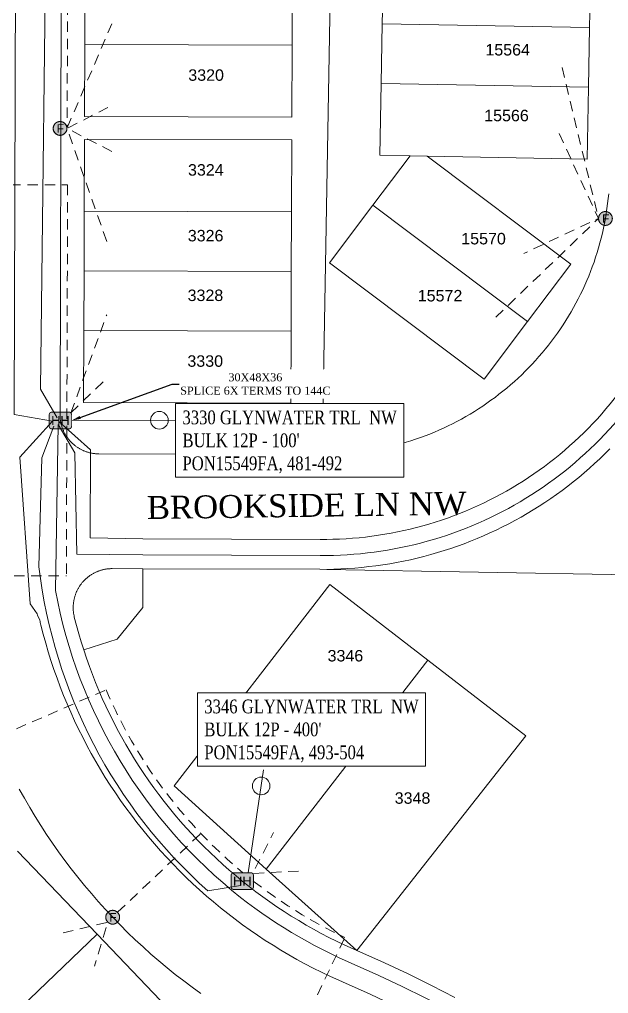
# Model space of a CAD drawing. Header units: feet. Extents: x 865220 to 2774701, y -2240498 to 961524.
# Drawn here: x 2766058.1 to 2766314.8, y 956555.3 to 956979.8 of the extents above; entities that cross this region are included whole.
import ezdxf
from ezdxf import colors
from ezdxf.entities.mleader import LeaderData, LeaderLine
from ezdxf.enums import TextEntityAlignment as Align
from ezdxf.lldxf.tags import DXFTag
from ezdxf.math import Vec2, Vec3

# ---------------------------------------------------------------- set-up
doc = ezdxf.new("R2010")
doc.units = ezdxf.units.FT
doc.header["$LTSCALE"] = 0.015
doc.header["$MEASUREMENT"] = 0
doc.linetypes.add('DASHED', pattern=[5, 3, -2])
for name, color, linetype, lineweight in [('144C', 112, '144C', 5), ('DETAIL', 7, 'Continuous', 5), ('DROP BURIED', 7, 'DASHED', 5), ('Parcels', 7, 'Continuous', 0), ('PROP_TEL', 6, 'Continuous', 5), ('RUNNING LINE (UNDERGROUND)', 10, 'Continuous', 40), ('TAIL', 1, 'MST', 5), ('TERMINALS', 7, 'Continuous', 5)]:
    doc.layers.add(name, color=color, linetype=linetype, lineweight=lineweight)
for name, color, linetype in [('Scott County Addresses', 7, 'Continuous'), ('STREET NAME', 7, 'Continuous'), ('TELEPHONE STRUCT-PROP', 6, 'Continuous')]:
    doc.layers.add(name, color=color, linetype=linetype)
doc.styles.add('Dimensions 100', font='arial.ttf')
doc.styles.add('Line', font='txt.shx', dxfattribs={"height": 3})
doc.styles.add('SIMPLEX', font='times.ttf', dxfattribs={"width": 0.8})
doc.styles.get("Standard").update_dxf_attribs({"font": 'times.ttf'})
doc.styles.add('Utilities', font='arial.ttf', dxfattribs={"height": 2.5})
tags = doc.linetypes.add('144C', pattern='A,80,-5,["144C",Line,S=1.5,R=0,X=0,Y=-1.5],-24', length=109).pattern_tags.tags
tags[6] = DXFTag(74, 10)
tags = doc.linetypes.add('MST', pattern='A,5,-5,5,-5,["TAIL",Line,S=1.5,R=0,X=0,Y=-1.5],-20', length=40).pattern_tags.tags
tags[10] = DXFTag(74, 10)

# ---------------------------------------------------------------- blocks, each defined once
blk = doc.blocks.new('ACMAP_ANN_TEMPLATE_Scott County Address')
at = {"layer": 'Scott County Addresses', "style": 'Dimensions 100'}
blk.add_attdef('ScottCountyAddress', (0, 0), '', height=50, dxfattribs=at)
blk = doc.blocks.new('NEW HH')
at = {"ltscale": 40, "true_color": 0xffffff}
h = blk.add_hatch(color=7, dxfattribs=at)
h.dxf.hatch_style = 1
h.paths.add_polyline_path([(-0.0611, -0.0305, 0.414214), (-0.0458, -0.0458), (0.0458, -0.0458, 0.414214), (0.0611, -0.0305), (0.0611, 0.0305, 0.414214), (0.0458, 0.0458), (-0.0458, 0.0458, 0.414214), (-0.0611, 0.0305)])
at = {"layer": 'RUNNING LINE (UNDERGROUND)', "color": 6, "lineweight": 0, "const_width": 0.005, "flags": 128}
blk.add_lwpolyline([(-0.0611, 0.0305), (-0.0611, -0.0305, 0.414214), (-0.0458, -0.0458), (0.0458, -0.0458, 0.414214), (0.0611, -0.0305), (0.0611, 0.0305, 0.414214), (0.0458, 0.0458), (-0.0458, 0.0458, 0.414214)], format="xyb", close=True, dxfattribs=at)
at = {"layer": 'TELEPHONE STRUCT-PROP', "color": 18, "true_color": 0x000000, "style": 'Utilities'}
blk.add_text('HH', height=0.05, dxfattribs=at).set_placement((0, 0), align=Align.MIDDLE_CENTER)
blk = doc.blocks.new('Proposed FlowerPot')
at = {"lineweight": 5, "ltscale": 100, "true_color": 0xffffff}
h = blk.add_hatch(color=7, dxfattribs=at)
h.dxf.hatch_style = 1
h.paths.add_polyline_path([(-0.0604, 0, 0.414214), (0, -0.0604, 0.414214), (0.0604, 0, 0.414214), (0, 0.0604, 0.414214)])
at = {"lineweight": 5, "ltscale": 100}
blk.add_circle((0, 0), 0.0604, dxfattribs=at)
at = {"layer": 'RUNNING LINE (UNDERGROUND)', "color": 6, "lineweight": 5, "const_width": 0.00907, "flags": 128}
blk.add_lwpolyline([(-0.0604, 0, -0.414214), (0, 0.0604, -0.414214), (0.0604, 0, -0.414214), (0, -0.0604, -0.414214), (-0.0604, 0)], format="xyb", dxfattribs=at)
at = {"color": 18, "linetype": 'ByBlock', "lineweight": 5, "ltscale": 100, "true_color": 0x000000, "style": 'Dimensions 100'}
blk.add_text('F', height=0.0744, dxfattribs=at).set_placement((-0.029, -0.0374))
blk = doc.blocks.new('TERMINAL')
at = {"lineweight": 5, "ltscale": 0.5, "flags": 128}
blk.add_lwpolyline([(-0.07, -0.65), (-0.07, 44.75)], dxfattribs=at)
at = {"lineweight": 5, "ltscale": 0.5}
blk.add_circle((-0.07, 37.61), 3.83, dxfattribs=at)

msp = doc.modelspace()

# ---------------------------------------------------------------- linework, layer by layer
at = {"layer": 'DROP BURIED', "lineweight": 5, "ltscale": 100}
for p, q in [((2766079.57, 957061.42), (2766078.81, 956932.34)), ((2766079.09, 956907.74), (2766078.55, 956737.3))]:
    msp.add_line(p, q, dxfattribs=at)
at = {"layer": 'DROP BURIED', "lineweight": 5, "ltscale": 100, "flags": 128}
for points in [[(2766096.13, 956883.14), (2766078.81, 956932.37), (2766098.36, 956977.97)], [(2766294.59, 956958.87), (2766310.46, 956893.11)], [(2766098.36, 956922.36), (2766078.81, 956932.37), (2766098.36, 956942.36)], [(2766293.34, 956930.12), (2766310.46, 956893.11), (2766277.96, 956877.82)], [(2766024.11, 956907.91), (2766079.09, 956907.74)], [(2766265.66, 956850.02), (2766310.46, 956893.11)], [(2766080.48, 956808.35), (2766096.11, 956851.06)], [(2766080.48, 956808.35), (2766096.11, 956823.44)], [(2766025.75, 956737.42), (2766078.55, 956737.31)], [(2766049.9, 956667.73), (2766095.85, 956687.67)], [(2766095.85, 956687.67), (2766096.93, 956685.17), (2766098.46, 956681.81), (2766100.05, 956678.46), (2766101.7, 956675.15), (2766103.4, 956671.87), (2766105.17, 956668.62), (2766106.99, 956665.4), (2766108.86, 956662.21), (2766110.79, 956659.05), (2766112.78, 956655.93), (2766114.82, 956652.84), (2766116.91, 956649.79), (2766119.06, 956646.78), (2766121.26, 956643.8), (2766123.51, 956640.87), (2766125.81, 956637.97), (2766128.16, 956635.11), (2766130.56, 956632.3), (2766133.01, 956629.53), (2766135.51, 956626.8), (2766138.05, 956624.11), (2766140.64, 956621.47), (2766143.28, 956618.88), (2766145.96, 956616.33), (2766148.69, 956613.83), (2766151.46, 956611.37), (2766155.46, 956607.95)], [(2766100.87, 956590.69), (2766137.15, 956625.06)], [(2766179.73, 956608.67), (2766159.76, 956607.6), (2766168.82, 956625.43)], [(2766160, 956604.32), (2766162.95, 956602.05), (2766165.92, 956599.85), (2766168.93, 956597.7), (2766171.98, 956595.6), (2766175.06, 956593.56), (2766178.18, 956591.57), (2766181.34, 956589.63), (2766184.52, 956587.75), (2766187.74, 956585.93), (2766190.99, 956584.16), (2766194.27, 956582.45), (2766197.58, 956580.8), (2766199.91, 956579.68)], [(2766077.14, 956581.8), (2766096.6, 956586.41), (2766090.86, 956567.25)], [(2766178.29, 956534.44), (2766199.91, 956579.68)]]:
    msp.add_lwpolyline(points, dxfattribs=at)
at = {"layer": 'Parcels', "lineweight": 5}
for p, q in [((2766198.14, 957245.88), (2766189.98, 956790.2)), ((2766076.97, 957195.14), (2766075.77, 956807.56)), ((2766216.72, 957003.94), (2766216.25, 956977.95)), ((2766306.56, 956976.33), (2766307.03, 957002.32)), ((2766086.57, 956968.92), (2766086.65, 956994.91)), ((2766176.97, 956994.63), (2766176.89, 956968.64)), ((2766216.25, 956977.95), (2766215.79, 956951.96)), ((2766215.79, 956951.96), (2766216.25, 956977.95)), ((2766306.56, 956976.33), (2766216.25, 956977.95)), ((2766306.09, 956950.34), (2766306.56, 956976.33)), ((2766306.56, 956976.33), (2766306.56, 956976.33)), ((2766086.57, 956968.92), (2766086.47, 956937.59)), ((2766176.89, 956968.64), (2766086.57, 956968.92)), ((2766176.79, 956937.31), (2766176.89, 956968.64)), ((2766176.89, 956968.64), (2766176.89, 956968.64)), ((2766215.79, 956951.96), (2766215.22, 956920.63)), ((2766215.79, 956951.96), (2766306.09, 956950.34)), ((2766305.53, 956919.01), (2766306.09, 956950.34)), ((2766306.09, 956950.34), (2766305.53, 956919.01)), ((2766306.09, 956950.34), (2766306.09, 956950.34)), ((2766176.79, 956937.31), (2766086.47, 956937.59)), ((2766086.44, 956927.59), (2766086.34, 956896.26)), ((2766176.76, 956927.31), (2766086.44, 956927.59)), ((2766176.67, 956895.98), (2766176.76, 956927.31)), ((2766228.34, 956920.4), (2766212.14, 956898.87)), ((2766228.34, 956920.4), (2766215.22, 956920.63)), ((2766228.34, 956920.4), (2766235.81, 956920.26)), ((2766235.81, 956920.26), (2766235.81, 956920.26)), ((2766235.81, 956920.26), (2766305.53, 956919.01)), ((2766235.81, 956920.26), (2766298.35, 956873.19)), ((2766314.46, 956899.57), (2766314.72, 956901.74)), ((2766314.72, 956901.74), (2766314.93, 956903.91)), ((2766086.26, 956870.26), (2766086.34, 956896.26)), ((2766086.34, 956896.26), (2766176.67, 956895.98)), ((2766086.34, 956896.26), (2766086.34, 956896.26)), ((2766176.67, 956895.98), (2766176.59, 956869.98)), ((2766176.67, 956895.98), (2766176.67, 956895.98)), ((2766212.14, 956898.87), (2766193.29, 956873.84)), ((2766212.14, 956898.87), (2766279.5, 956848.16)), ((2766313.84, 956895.26), (2766314.17, 956897.41)), ((2766314.17, 956897.41), (2766314.46, 956899.57)), ((2766313.07, 956890.96), (2766313.48, 956893.11)), ((2766313.48, 956893.11), (2766313.84, 956895.26)), ((2766312.15, 956886.7), (2766312.63, 956888.83)), ((2766312.63, 956888.83), (2766313.07, 956890.96)), ((2766311.08, 956882.47), (2766311.64, 956884.58)), ((2766311.64, 956884.58), (2766312.15, 956886.7)), ((2766309.87, 956878.28), (2766310.5, 956880.37)), ((2766310.5, 956880.37), (2766311.08, 956882.47)), ((2766308.51, 956874.13), (2766309.21, 956876.2)), ((2766309.21, 956876.2), (2766309.87, 956878.28)), ((2766193.29, 956873.84), (2766260.66, 956823.13)), ((2766279.5, 956848.16), (2766298.35, 956873.19)), ((2766307, 956870.04), (2766307.77, 956872.08)), ((2766307.77, 956872.08), (2766308.51, 956874.13)), ((2766086.26, 956870.26), (2766086.18, 956844.26)), ((2766086.26, 956870.26), (2766176.59, 956869.98)), ((2766176.51, 956843.98), (2766176.59, 956869.98)), ((2766176.59, 956869.98), (2766176.51, 956843.98)), ((2766176.59, 956869.98), (2766176.59, 956869.98)), ((2766305.36, 956866), (2766306.2, 956868.01)), ((2766306.2, 956868.01), (2766307, 956870.04)), ((2766302.62, 956860.05), (2766303.57, 956862.02)), ((2766303.57, 956862.02), (2766304.48, 956864)), ((2766304.48, 956864), (2766305.36, 956866)), ((2766300.63, 956856.17), (2766301.65, 956858.1)), ((2766301.65, 956858.1), (2766302.62, 956860.05)), ((2766298.5, 956852.36), (2766299.58, 956854.26)), ((2766299.58, 956854.26), (2766300.63, 956856.17)), ((2766296.25, 956848.63), (2766297.39, 956850.49)), ((2766297.39, 956850.49), (2766298.5, 956852.36)), ((2766260.66, 956823.13), (2766279.5, 956848.16)), ((2766279.5, 956848.16), (2766279.5, 956848.16)), ((2766292.62, 956843.18), (2766293.86, 956844.98)), ((2766293.86, 956844.98), (2766295.07, 956846.79)), ((2766295.07, 956846.79), (2766296.25, 956848.63)), ((2766086.18, 956844.26), (2766086.08, 956812.93)), ((2766086.08, 956812.93), (2766086.18, 956844.26)), ((2766086.18, 956844.26), (2766176.51, 956843.98)), ((2766176.51, 956843.98), (2766176.41, 956812.65)), ((2766176.51, 956843.98), (2766176.51, 956843.98)), ((2766290.04, 956839.66), (2766291.35, 956841.41)), ((2766291.35, 956841.41), (2766292.62, 956843.18)), ((2766287.35, 956836.23), (2766288.71, 956837.94)), ((2766288.71, 956837.94), (2766290.04, 956839.66)), ((2766283.08, 956831.27), (2766284.53, 956832.9)), ((2766284.53, 956832.9), (2766285.95, 956834.56)), ((2766285.95, 956834.56), (2766287.35, 956836.23)), ((2766278.56, 956826.54), (2766280.1, 956828.09)), ((2766280.1, 956828.09), (2766281.6, 956829.67)), ((2766281.6, 956829.67), (2766283.08, 956831.27)), ((2766275.41, 956823.52), (2766277, 956825.01)), ((2766277, 956825.01), (2766278.56, 956826.54)), ((2766270.5, 956819.2), (2766272.16, 956820.61)), ((2766272.16, 956820.61), (2766273.8, 956822.05)), ((2766273.8, 956822.05), (2766275.41, 956823.52)), ((2766265.37, 956815.14), (2766267.1, 956816.46)), ((2766267.1, 956816.46), (2766268.81, 956817.82)), ((2766268.81, 956817.82), (2766270.5, 956819.2)), ((2766176.41, 956812.65), (2766086.08, 956812.93)), ((2766258.2, 956810.16), (2766260.03, 956811.36)), ((2766260.03, 956811.36), (2766261.83, 956812.59)), ((2766261.83, 956812.59), (2766263.61, 956813.85)), ((2766263.61, 956813.85), (2766265.37, 956815.14)), ((2766075.77, 956807.56), (2766075.77, 956807.26)), ((2766075.77, 956807.26), (2766075.78, 956806.96)), ((2766075.78, 956806.96), (2766075.79, 956806.67)), ((2766250.71, 956805.69), (2766252.62, 956806.76)), ((2766252.62, 956806.76), (2766254.5, 956807.86)), ((2766254.5, 956807.86), (2766256.36, 956808.99)), ((2766256.36, 956808.99), (2766258.2, 956810.16)), ((2766075.79, 956806.67), (2766075.81, 956806.37)), ((2766075.81, 956806.37), (2766075.83, 956806.08)), ((2766075.83, 956806.08), (2766075.86, 956805.78)), ((2766075.86, 956805.78), (2766075.89, 956805.48)), ((2766075.89, 956805.48), (2766075.93, 956805.19)), ((2766075.93, 956805.19), (2766075.97, 956804.9)), ((2766075.97, 956804.9), (2766076.02, 956804.6)), ((2766076.02, 956804.6), (2766076.08, 956804.31)), ((2766076.08, 956804.31), (2766076.13, 956804.02)), ((2766076.13, 956804.02), (2766076.2, 956803.73)), ((2766076.2, 956803.73), (2766076.26, 956803.44)), ((2766076.26, 956803.44), (2766076.34, 956803.16)), ((2766076.34, 956803.16), (2766076.42, 956802.87)), ((2766076.42, 956802.87), (2766076.5, 956802.59)), ((2766076.5, 956802.59), (2766076.59, 956802.3)), ((2766242.93, 956801.75), (2766244.9, 956802.68)), ((2766244.9, 956802.68), (2766246.86, 956803.65)), ((2766246.86, 956803.65), (2766248.79, 956804.65)), ((2766248.79, 956804.65), (2766250.71, 956805.69)), ((2766076.59, 956802.3), (2766076.68, 956802.02)), ((2766076.68, 956802.02), (2766076.78, 956801.74)), ((2766076.78, 956801.74), (2766076.88, 956801.46)), ((2766076.88, 956801.46), (2766076.99, 956801.19)), ((2766076.99, 956801.19), (2766077.1, 956800.91)), ((2766077.1, 956800.91), (2766077.22, 956800.64)), ((2766077.22, 956800.64), (2766077.34, 956800.37)), ((2766077.34, 956800.37), (2766077.47, 956800.1)), ((2766077.47, 956800.1), (2766077.6, 956799.83)), ((2766077.6, 956799.83), (2766077.74, 956799.57)), ((2766077.74, 956799.57), (2766077.88, 956799.31)), ((2766077.88, 956799.31), (2766078.02, 956799.05)), ((2766078.02, 956799.05), (2766078.17, 956798.79)), ((2766078.17, 956798.79), (2766078.33, 956798.54)), ((2766078.33, 956798.54), (2766078.49, 956798.29)), ((2766078.49, 956798.29), (2766078.65, 956798.04)), ((2766232.84, 956797.61), (2766234.89, 956798.37)), ((2766234.89, 956798.37), (2766236.92, 956799.16)), ((2766236.92, 956799.16), (2766238.94, 956799.99)), ((2766238.94, 956799.99), (2766240.94, 956800.85)), ((2766240.94, 956800.85), (2766242.93, 956801.75)), ((2766078.65, 956798.04), (2766078.82, 956797.8)), ((2766078.82, 956797.8), (2766078.99, 956797.56)), ((2766078.99, 956797.56), (2766079.16, 956797.32)), ((2766079.16, 956797.32), (2766079.34, 956797.08)), ((2766079.34, 956797.08), (2766079.53, 956796.85)), ((2766079.53, 956796.85), (2766079.72, 956796.62)), ((2766079.72, 956796.62), (2766079.91, 956796.39)), ((2766079.91, 956796.39), (2766080.1, 956796.17)), ((2766080.1, 956796.17), (2766080.3, 956795.95)), ((2766080.3, 956795.95), (2766080.51, 956795.73)), ((2766080.51, 956795.73), (2766080.71, 956795.52)), ((2766080.71, 956795.52), (2766080.92, 956795.31)), ((2766080.92, 956795.31), (2766081.14, 956795.11)), ((2766081.14, 956795.11), (2766081.36, 956794.91)), ((2766081.36, 956794.91), (2766081.58, 956794.71)), ((2766081.58, 956794.71), (2766081.8, 956794.52)), ((2766081.8, 956794.52), (2766082.03, 956794.33)), ((2766082.03, 956794.33), (2766082.26, 956794.14)), ((2766082.26, 956794.14), (2766082.5, 956793.96)), ((2766220.32, 956793.82), (2766222.43, 956794.36)), ((2766222.43, 956794.36), (2766224.54, 956794.94)), ((2766224.54, 956794.94), (2766226.63, 956795.55)), ((2766226.63, 956795.55), (2766228.71, 956796.2)), ((2766228.71, 956796.2), (2766230.78, 956796.89)), ((2766230.78, 956796.89), (2766232.84, 956797.61)), ((2766082.5, 956793.96), (2766082.74, 956793.78)), ((2766082.74, 956793.78), (2766082.98, 956793.61)), ((2766082.98, 956793.61), (2766083.22, 956793.44)), ((2766083.22, 956793.44), (2766083.47, 956793.28)), ((2766083.47, 956793.28), (2766083.72, 956793.12)), ((2766083.72, 956793.12), (2766083.97, 956792.96)), ((2766083.97, 956792.96), (2766084.23, 956792.81)), ((2766084.23, 956792.81), (2766084.48, 956792.66)), ((2766084.48, 956792.66), (2766084.74, 956792.52)), ((2766084.74, 956792.52), (2766085.01, 956792.38)), ((2766085.01, 956792.38), (2766085.27, 956792.25)), ((2766085.27, 956792.25), (2766085.54, 956792.12)), ((2766085.54, 956792.12), (2766085.81, 956792)), ((2766085.81, 956792), (2766086.08, 956791.88)), ((2766086.08, 956791.88), (2766086.35, 956791.76)), ((2766086.35, 956791.76), (2766086.63, 956791.65)), ((2766086.63, 956791.65), (2766086.91, 956791.55)), ((2766086.91, 956791.55), (2766087.19, 956791.45)), ((2766087.19, 956791.45), (2766087.47, 956791.35)), ((2766087.47, 956791.35), (2766087.75, 956791.26)), ((2766087.75, 956791.26), (2766088.03, 956791.18)), ((2766088.03, 956791.18), (2766088.32, 956791.1)), ((2766088.32, 956791.1), (2766088.61, 956791.02)), ((2766088.61, 956791.02), (2766088.9, 956790.95)), ((2766088.9, 956790.95), (2766089.18, 956790.89)), ((2766089.18, 956790.89), (2766089.48, 956790.83)), ((2766089.48, 956790.83), (2766089.77, 956790.77)), ((2766089.77, 956790.77), (2766090.06, 956790.72)), ((2766090.06, 956790.72), (2766090.35, 956790.68)), ((2766090.35, 956790.68), (2766090.65, 956790.64)), ((2766090.65, 956790.64), (2766090.94, 956790.6)), ((2766090.94, 956790.6), (2766091.24, 956790.57)), ((2766091.24, 956790.57), (2766091.53, 956790.55)), ((2766091.53, 956790.55), (2766091.83, 956790.53)), ((2766091.83, 956790.53), (2766092.12, 956790.52)), ((2766092.12, 956790.52), (2766092.42, 956790.51)), ((2766092.42, 956790.51), (2766092.72, 956790.51)), ((2766092.72, 956790.51), (2766189.98, 956790.2)), ((2766189.98, 956790.2), (2766192.25, 956790.22)), ((2766192.25, 956790.22), (2766194.43, 956790.27)), ((2766194.43, 956790.27), (2766196.61, 956790.36)), ((2766196.61, 956790.36), (2766198.79, 956790.48)), ((2766198.79, 956790.48), (2766200.97, 956790.65)), ((2766200.97, 956790.65), (2766203.14, 956790.85)), ((2766203.14, 956790.85), (2766205.31, 956791.09)), ((2766205.31, 956791.09), (2766207.47, 956791.37)), ((2766207.47, 956791.37), (2766209.63, 956791.68)), ((2766209.63, 956791.68), (2766211.78, 956792.04)), ((2766211.78, 956792.04), (2766213.93, 956792.43)), ((2766213.93, 956792.43), (2766216.06, 956792.86)), ((2766216.06, 956792.86), (2766218.2, 956793.32)), ((2766218.2, 956793.32), (2766220.32, 956793.82)), ((2766091.37, 956738.92), (2766091.1, 956738.8)), ((2766091.64, 956739.04), (2766091.37, 956738.92)), ((2766091.91, 956739.16), (2766091.64, 956739.04)), ((2766092.19, 956739.28), (2766091.91, 956739.16)), ((2766092.46, 956739.38), (2766092.19, 956739.28)), ((2766092.74, 956739.49), (2766092.46, 956739.38)), ((2766093.02, 956739.58), (2766092.74, 956739.49)), ((2766093.3, 956739.68), (2766093.02, 956739.58)), ((2766093.59, 956739.77), (2766093.3, 956739.68)), ((2766093.87, 956739.85), (2766093.59, 956739.77)), ((2766094.16, 956739.93), (2766093.87, 956739.85)), ((2766094.45, 956740), (2766094.16, 956739.93)), ((2766094.73, 956740.07), (2766094.45, 956740)), ((2766095.02, 956740.13), (2766094.73, 956740.07)), ((2766095.32, 956740.19), (2766095.02, 956740.13)), ((2766095.61, 956740.24), (2766095.32, 956740.19)), ((2766095.9, 956740.29), (2766095.61, 956740.24)), ((2766096.19, 956740.34), (2766095.9, 956740.29)), ((2766096.49, 956740.37), (2766096.19, 956740.34)), ((2766096.78, 956740.41), (2766096.49, 956740.37)), ((2766097.08, 956740.43), (2766096.78, 956740.41)), ((2766097.37, 956740.46), (2766097.08, 956740.43)), ((2766097.67, 956740.47), (2766097.37, 956740.46)), ((2766097.97, 956740.48), (2766097.67, 956740.47)), ((2766098.26, 956740.49), (2766097.97, 956740.48)), ((2766098.56, 956740.49), (2766098.26, 956740.49)), ((2766098.56, 956740.49), (2766098.56, 956740.49)), ((2766111.88, 956740.45), (2766111.83, 956723.59)), ((2766192.12, 956740.16), (2766414.53, 956736.17)), ((2766085.71, 956734.69), (2766085.52, 956734.46)), ((2766085.91, 956734.91), (2766085.71, 956734.69)), ((2766086.11, 956735.13), (2766085.91, 956734.91)), ((2766086.32, 956735.34), (2766086.11, 956735.13)), ((2766086.52, 956735.55), (2766086.32, 956735.34)), ((2766086.74, 956735.76), (2766086.52, 956735.55)), ((2766086.95, 956735.96), (2766086.74, 956735.76)), ((2766087.17, 956736.16), (2766086.95, 956735.96)), ((2766087.4, 956736.36), (2766087.17, 956736.16)), ((2766087.62, 956736.55), (2766087.4, 956736.36)), ((2766087.85, 956736.74), (2766087.62, 956736.55)), ((2766088.08, 956736.92), (2766087.85, 956736.74)), ((2766088.32, 956737.1), (2766088.08, 956736.92)), ((2766088.56, 956737.28), (2766088.32, 956737.1)), ((2766088.8, 956737.45), (2766088.56, 956737.28)), ((2766089.05, 956737.62), (2766088.8, 956737.45)), ((2766089.29, 956737.78), (2766089.05, 956737.62)), ((2766089.54, 956737.94), (2766089.29, 956737.78)), ((2766089.8, 956738.09), (2766089.54, 956737.94)), ((2766090.05, 956738.24), (2766089.8, 956738.09)), ((2766090.31, 956738.39), (2766090.05, 956738.24)), ((2766090.57, 956738.53), (2766090.31, 956738.39)), ((2766090.84, 956738.66), (2766090.57, 956738.53)), ((2766091.1, 956738.8), (2766090.84, 956738.66)), ((2766083, 956730.46), (2766082.88, 956730.19)), ((2766083.12, 956730.73), (2766083, 956730.46)), ((2766083.25, 956730.99), (2766083.12, 956730.73)), ((2766083.39, 956731.26), (2766083.25, 956730.99)), ((2766083.52, 956731.52), (2766083.39, 956731.26)), ((2766083.67, 956731.78), (2766083.52, 956731.52)), ((2766083.81, 956732.04), (2766083.67, 956731.78)), ((2766083.96, 956732.3), (2766083.81, 956732.04)), ((2766084.12, 956732.55), (2766083.96, 956732.3)), ((2766084.28, 956732.8), (2766084.12, 956732.55)), ((2766084.44, 956733.04), (2766084.28, 956732.8)), ((2766084.61, 956733.29), (2766084.44, 956733.04)), ((2766084.79, 956733.53), (2766084.61, 956733.29)), ((2766084.96, 956733.77), (2766084.79, 956733.53)), ((2766085.14, 956734), (2766084.96, 956733.77)), ((2766085.33, 956734.23), (2766085.14, 956734)), ((2766085.52, 956734.46), (2766085.33, 956734.23)), ((2766193.37, 956733.63), (2766125.47, 956645.83)), ((2766125.47, 956645.83), (2766193.37, 956733.63)), ((2766236.08, 956700.6), (2766193.37, 956733.63)), ((2766081.73, 956726.21), (2766081.68, 956725.91)), ((2766081.78, 956726.5), (2766081.73, 956726.21)), ((2766081.83, 956726.79), (2766081.78, 956726.5)), ((2766081.89, 956727.08), (2766081.83, 956726.79)), ((2766081.96, 956727.37), (2766081.89, 956727.08)), ((2766082.03, 956727.66), (2766081.96, 956727.37)), ((2766082.1, 956727.95), (2766082.03, 956727.66)), ((2766082.18, 956728.23), (2766082.1, 956727.95)), ((2766082.27, 956728.52), (2766082.18, 956728.23)), ((2766082.36, 956728.8), (2766082.27, 956728.52)), ((2766082.45, 956729.08), (2766082.36, 956728.8)), ((2766082.55, 956729.36), (2766082.45, 956729.08)), ((2766082.66, 956729.64), (2766082.55, 956729.36)), ((2766082.77, 956729.91), (2766082.66, 956729.64)), ((2766082.88, 956730.19), (2766082.77, 956729.91)), ((2766081.52, 956724.14), (2766081.51, 956723.84)), ((2766081.51, 956723.84), (2766081.51, 956723.55)), ((2766081.51, 956723.55), (2766081.51, 956723.25)), ((2766081.51, 956723.25), (2766081.52, 956722.95)), ((2766081.54, 956724.44), (2766081.52, 956724.14)), ((2766081.52, 956722.95), (2766081.53, 956722.66)), ((2766081.53, 956722.66), (2766081.55, 956722.36)), ((2766081.55, 956724.73), (2766081.54, 956724.44)), ((2766081.58, 956725.03), (2766081.55, 956724.73)), ((2766081.55, 956722.36), (2766081.57, 956722.07)), ((2766081.57, 956722.07), (2766081.6, 956721.77)), ((2766081.61, 956725.32), (2766081.58, 956725.03)), ((2766081.64, 956725.62), (2766081.61, 956725.32)), ((2766081.68, 956725.91), (2766081.64, 956725.62)), ((2766111.83, 956723.59), (2766100.62, 956709.76)), ((2766100.62, 956709.76), (2766111.83, 956723.59)), ((2766100.62, 956709.76), (2766086.11, 956705.06)), ((2766086.11, 956705.06), (2766100.62, 956709.76)), ((2766165.68, 956609.57), (2766236.08, 956700.6)), ((2766236.08, 956700.6), (2766236.08, 956700.6)), ((2766236.08, 956700.6), (2766278.79, 956667.56)), ((2766278.79, 956667.56), (2766205.07, 956574.04)), ((2766278.79, 956667.56), (2766278.79, 956667.56)), ((2766125.47, 956645.83), (2766165.68, 956609.57)), ((2766165.68, 956609.57), (2766125.47, 956645.83)), ((2766060.23, 956640.4), (2766057.98, 956644.44)), ((2766062.55, 956636.4), (2766060.23, 956640.4)), ((2766064.94, 956632.44), (2766062.55, 956636.4)), ((2766067.4, 956628.52), (2766064.94, 956632.44)), ((2766069.92, 956624.65), (2766067.4, 956628.52)), ((2766072.51, 956620.82), (2766069.92, 956624.65)), ((2766075.17, 956617.03), (2766072.51, 956620.82)), ((2766057.27, 956617.41), (2766091.97, 956581.15)), ((2766077.9, 956613.3), (2766075.17, 956617.03)), ((2766080.69, 956609.61), (2766077.9, 956613.3)), ((2766083.54, 956605.97), (2766080.69, 956609.61)), ((2766205.07, 956574.04), (2766165.68, 956609.57)), ((2766165.68, 956609.57), (2766165.68, 956609.57)), ((2766086.46, 956602.38), (2766083.54, 956605.97)), ((2766089.43, 956598.84), (2766086.46, 956602.38)), ((2766092.47, 956595.36), (2766089.43, 956598.84)), ((2766095.57, 956591.92), (2766092.47, 956595.36)), ((2766098.73, 956588.55), (2766095.57, 956591.92)), ((2766101.95, 956585.23), (2766098.73, 956588.55)), ((2766105.23, 956581.96), (2766101.95, 956585.23)), ((2766108.56, 956578.76), (2766105.23, 956581.96)), ((2766091.97, 956581.15), (2766011.78, 956504.42)), ((2766091.97, 956581.15), (2766091.97, 956581.15)), ((2766091.97, 956581.15), (2766126.67, 956544.89)), ((2766111.95, 956575.61), (2766108.56, 956578.76)), ((2766115.39, 956572.52), (2766111.95, 956575.61)), ((2766118.88, 956569.49), (2766115.39, 956572.52)), ((2766122.43, 956566.52), (2766118.88, 956569.49)), ((2766126.03, 956563.62), (2766122.43, 956566.52)), ((2766129.68, 956560.78), (2766126.03, 956563.62)), ((2766133.38, 956558), (2766129.68, 956560.78)), ((2766137.12, 956555.29), (2766133.38, 956558))]:
    msp.add_line(p, q, dxfattribs=at)
for points in [[(2766315.36, 956792.64), (2766313.2, 956790.48), (2766311.01, 956788.36), (2766308.77, 956786.27), (2766306.51, 956784.23), (2766304.2, 956782.22), (2766301.87, 956780.26), (2766299.49, 956778.33), (2766297.09, 956776.45), (2766294.65, 956774.61), (2766292.18, 956772.82), (2766289.68, 956771.06), (2766287.15, 956769.35), (2766284.59, 956767.69), (2766282, 956766.07), (2766279.39, 956764.49), (2766276.74, 956762.96), (2766274.07, 956761.48), (2766271.38, 956760.04), (2766268.66, 956758.65), (2766265.91, 956757.31), (2766263.15, 956756.02), (2766260.36, 956754.78), (2766257.55, 956753.58), (2766254.72, 956752.43), (2766251.87, 956751.34), (2766249, 956750.29), (2766246.11, 956749.29), (2766243.21, 956748.35), (2766240.29, 956747.45), (2766237.35, 956746.61), (2766234.4, 956745.82), (2766231.44, 956745.08), (2766228.47, 956744.39), (2766225.48, 956743.75), (2766222.48, 956743.16), (2766219.47, 956742.63), (2766216.46, 956742.15), (2766213.43, 956741.72), (2766210.4, 956741.35), (2766207.37, 956741.03), (2766204.32, 956740.76), (2766201.28, 956740.54), (2766198.23, 956740.38), (2766195.18, 956740.27), (2766192.12, 956740.16), (2766189.08, 956740.21), (2766111.88, 956740.45), (2766098.56, 956740.49)], [(2766081.6, 956721.77), (2766081.63, 956721.48), (2766081.67, 956721.18), (2766081.71, 956720.89), (2766081.76, 956720.6), (2766081.81, 956720.3), (2766081.87, 956720.01), (2766081.93, 956719.72), (2766082.01, 956719.39), (2766082.95, 956715.76), (2766083.95, 956712.14), (2766085.01, 956708.55), (2766086.11, 956705.06), (2766087.33, 956701.41), (2766088.57, 956697.87), (2766089.89, 956694.36), (2766091.26, 956690.86), (2766092.69, 956687.4), (2766094.19, 956683.95), (2766095.74, 956680.54), (2766097.35, 956677.15), (2766099.02, 956673.79), (2766100.75, 956670.46), (2766102.54, 956667.16), (2766104.39, 956663.9), (2766106.29, 956660.66), (2766108.25, 956657.46), (2766110.26, 956654.3), (2766112.33, 956651.17), (2766114.45, 956648.07), (2766116.63, 956645.02), (2766118.86, 956642), (2766121.14, 956639.02), (2766123.48, 956636.08), (2766125.86, 956633.19), (2766128.3, 956630.33), (2766130.78, 956627.52), (2766133.31, 956624.75), (2766135.89, 956622.03), (2766138.52, 956619.35), (2766141.2, 956616.72), (2766143.92, 956614.14), (2766146.68, 956611.6), (2766149.49, 956609.11), (2766152.34, 956606.67), (2766155.23, 956604.28), (2766158.17, 956601.95), (2766161.14, 956599.66), (2766164.16, 956597.43), (2766167.21, 956595.24), (2766170.3, 956593.12), (2766173.43, 956591.04), (2766176.59, 956589.03), (2766179.79, 956587.06), (2766183.02, 956585.16), (2766186.28, 956583.31), (2766189.58, 956581.51), (2766192.91, 956579.78), (2766196.26, 956578.1), (2766199.65, 956576.49), (2766205.07, 956574.04), (2766217.21, 956568.63), (2766227.49, 956563.81), (2766237.68, 956558.81), (2766247.79, 956553.63)]]:
    msp.add_lwpolyline(points, dxfattribs=at)
at = {"layer": 'TAIL', "lineweight": 5, "ltscale": 100, "flags": 128}
for points in [[(2766026.84, 957187.82), (2766056.95, 957187.82), (2766055.77, 956807.62), (2766072.53, 956804.76)], [(2766075.4, 956804.49), (2766089.13, 956792.27), (2766088.93, 956753.89), (2766111.92, 956753.45), (2766189.22, 956753.21), (2766192, 956753.16), (2766194.7, 956753.26), (2766197.65, 956753.37), (2766200.47, 956753.52), (2766203.29, 956753.72), (2766206.11, 956753.97), (2766208.92, 956754.26), (2766211.73, 956754.61), (2766214.53, 956755.01), (2766217.32, 956755.45), (2766220.1, 956755.94), (2766222.88, 956756.49), (2766225.64, 956757.08), (2766228.4, 956757.71), (2766231.14, 956758.4), (2766233.87, 956759.13), (2766236.59, 956759.92), (2766239.29, 956760.74), (2766241.98, 956761.62), (2766244.65, 956762.54), (2766247.3, 956763.51), (2766249.94, 956764.53), (2766252.56, 956765.59), (2766255.16, 956766.69), (2766257.75, 956767.85), (2766260.31, 956769.04), (2766262.85, 956770.28), (2766265.37, 956771.57), (2766267.86, 956772.9), (2766270.33, 956774.27), (2766272.78, 956775.69), (2766275.2, 956777.15), (2766277.6, 956778.64), (2766279.97, 956780.19), (2766282.31, 956781.77), (2766284.62, 956783.39), (2766286.91, 956785.06), (2766289.17, 956786.76), (2766291.39, 956788.5), (2766293.59, 956790.28), (2766295.75, 956792.1), (2766297.88, 956793.96), (2766299.98, 956795.85), (2766302.05, 956797.78), (2766304.08, 956799.75), (2766306.08, 956801.75), (2766308.04, 956803.78), (2766309.97, 956805.85), (2766311.86, 956807.95), (2766313.71, 956810.09), (2766315.53, 956812.26), (2766317.3, 956814.45), (2766319.04, 956816.68), (2766320.74, 956818.94), (2766322.4, 956821.23), (2766324.02, 956823.55), (2766325.6, 956825.89), (2766327.14, 956828.27), (2766328.64, 956830.66), (2766330.09, 956833.09), (2766331.5, 956835.54), (2766332.87, 956838.01), (2766334.2, 956840.51), (2766335.48, 956843.03), (2766336.71, 956845.57), (2766337.91, 956848.13), (2766339.05, 956850.72), (2766340.16, 956853.32), (2766341.21, 956855.94), (2766342.23, 956858.58), (2766343.19, 956861.24), (2766344.11, 956863.91), (2766344.98, 956866.6), (2766345.8, 956869.31), (2766346.58, 956872.03), (2766347.31, 956874.76), (2766347.99, 956877.5), (2766348.63, 956880.26), (2766349.21, 956883.02), (2766349.75, 956885.8), (2766350.24, 956888.58), (2766350.68, 956891.37), (2766351.07, 956894.17), (2766351.41, 956896.98), (2766351.7, 956899.79), (2766351.95, 956902.61), (2766352.14, 956905.43), (2766352.29, 956908.23), (2766352.41, 956912.37), (2766353.23, 956957.72), (2766353.28, 956959.63), (2766353.37, 956961.6), (2766353.49, 956963.57), (2766353.64, 956965.54), (2766353.83, 956967.5), (2766354.06, 956969.46), (2766354.32, 956971.41), (2766354.61, 956973.36), (2766354.93, 956975.31), (2766355.3, 956977.25), (2766355.69, 956979.18), (2766356.12, 956981.11), (2766356.58, 956983.02), (2766357.07, 956984.93), (2766357.6, 956986.83), (2766358.16, 956988.72), (2766358.76, 956990.6), (2766359.38, 956992.47), (2766360.04, 956994.33), (2766360.73, 956996.18), (2766361.46, 956998.01), (2766362.21, 956999.83), (2766363, 957001.64), (2766363.82, 957003.44), (2766364.67, 957005.22), (2766365.55, 957006.98), (2766366.46, 957008.73), (2766367.4, 957010.46), (2766368.37, 957012.18), (2766369.37, 957013.88), (2766370.41, 957015.56), (2766371.47, 957017.22), (2766372.56, 957018.86), (2766373.67, 957020.49), (2766374.79, 957022.05), (2766397.2, 957054.19), (2766415.1, 957063)], [(2766074.14, 957057.92), (2766069.97, 957050.97), (2766067.29, 956818.71), (2766074.56, 956806.22)], [(2766361.56, 956946.52), (2766359.41, 956912.2), (2766359.28, 956907.94), (2766359.13, 956905.01), (2766358.93, 956902.07), (2766358.67, 956899.13), (2766358.37, 956896.19), (2766358.01, 956893.27), (2766357.6, 956890.34), (2766357.14, 956887.43), (2766356.63, 956884.53), (2766356.07, 956881.63), (2766355.46, 956878.75), (2766354.8, 956875.87), (2766354.09, 956873.01), (2766353.33, 956870.16), (2766352.52, 956867.32), (2766351.66, 956864.5), (2766350.75, 956861.7), (2766349.79, 956858.91), (2766348.78, 956856.14), (2766347.73, 956853.38), (2766346.63, 956850.65), (2766345.48, 956847.93), (2766344.28, 956845.24), (2766343.03, 956842.56), (2766341.74, 956839.91), (2766340.41, 956837.28), (2766339.03, 956834.68), (2766337.6, 956832.1), (2766336.12, 956829.54), (2766334.61, 956827.01), (2766333.05, 956824.51), (2766331.44, 956822.03), (2766329.79, 956819.59), (2766328.11, 956817.17), (2766326.37, 956814.78), (2766324.6, 956812.43), (2766322.79, 956810.1), (2766320.93, 956807.81), (2766319.04, 956805.55), (2766317.11, 956803.32), (2766315.13, 956801.13), (2766313.12, 956798.97), (2766311.08, 956796.84), (2766308.99, 956794.76), (2766306.87, 956792.71), (2766304.72, 956790.69), (2766302.53, 956788.72), (2766300.3, 956786.78), (2766298.05, 956784.89), (2766295.75, 956783.03), (2766293.43, 956781.21), (2766291.08, 956779.43), (2766288.69, 956777.7), (2766286.28, 956776), (2766283.84, 956774.35), (2766281.36, 956772.74), (2766278.86, 956771.18), (2766276.34, 956769.66), (2766273.78, 956768.18), (2766271.21, 956766.75), (2766268.6, 956765.36), (2766265.98, 956764.02), (2766263.33, 956762.73), (2766260.65, 956761.48), (2766257.96, 956760.28), (2766255.25, 956759.12), (2766252.51, 956758.02), (2766249.76, 956756.96), (2766246.99, 956755.95), (2766244.2, 956754.98), (2766241.4, 956754.07), (2766238.58, 956753.21), (2766235.74, 956752.39), (2766232.9, 956751.62), (2766230.04, 956750.91), (2766227.16, 956750.24), (2766224.28, 956749.63), (2766221.38, 956749.06), (2766218.48, 956748.55), (2766215.57, 956748.08), (2766212.65, 956747.67), (2766209.72, 956747.31), (2766206.79, 956747), (2766203.85, 956746.74), (2766200.91, 956746.53), (2766197.96, 956746.38), (2766194.96, 956746.27), (2766192.06, 956746.16), (2766189.15, 956746.21), (2766111.9, 956746.45), (2766083.13, 956746.78), (2766082.19, 956790.9), (2766074.9, 956803.24)]]:
    msp.add_lwpolyline(points, dxfattribs=at)
msp.add_lwpolyline([(2766074.9, 956803.24), (2766073.78, 956730.89, 0.181909), (2766154.47, 956597.22), (2766157.53, 956594.87), (2766160.63, 956592.57), (2766163.77, 956590.33), (2766166.94, 956588.14), (2766170.16, 956586.01), (2766173.41, 956583.94), (2766176.69, 956581.92), (2766180.02, 956579.96), (2766183.37, 956578.06), (2766186.76, 956576.22), (2766190.18, 956574.43), (2766193.63, 956572.71), (2766197.12, 956571.04), (2766202.62, 956568.57), (2766214.71, 956563.17), (2766224.89, 956558.4), (2766234.99, 956553.44), (2766245.01, 956548.32), (2766254.93, 956543.01), (2766264.76, 956537.54), (2766274.49, 956531.89), (2766284.12, 956526.07), (2766293.65, 956520.09), (2766303.07, 956513.94), (2766312.38, 956507.63), (2766321.59, 956501.16), (2766330.72, 956494.5), (2766337.12, 956489.82), (2766343.65, 956485.23), (2766350.26, 956480.75), (2766356.95, 956476.39), (2766363.71, 956472.14), (2766370.54, 956468.01), (2766377.45, 956464.01), (2766384.42, 956460.12), (2766391.46, 956456.36), (2766398.58, 956452.71), (2766411.11, 956446.66), (2766418.4, 956443.36), (2766425.73, 956440.19), (2766433.11, 956437.15), (2766440.54, 956434.24), (2766448.03, 956431.46), (2766455.56, 956428.82), (2766463.13, 956426.3), (2766471.85, 956425.17)], format="xyb", dxfattribs=at)

# ---------------------------------------------------------------- block references
at = {"layer": 'PROP_TEL', "lineweight": 5}
for name, p, xscale, yscale, zscale in [('Proposed FlowerPot', (2766075.79, 956932.36), 50, 50, 50), ('Proposed FlowerPot', (2766313.48, 956893.11), 50, 50, 50), ('NEW HH', (2766075.95, 956805.04), 80, 80, 80), ('NEW HH', (2766155.23, 956604.28), 80, 80, 80), ('Proposed FlowerPot', (2766098.73, 956588.55), 50, 50, 50)]:
    msp.add_blockref(name, p, dxfattribs=dict(at, xscale=xscale, yscale=yscale, zscale=zscale))
at = {"layer": 'Scott County Addresses', "lineweight": 5, "xscale": 0.1, "yscale": 0.1, "zscale": 0.1}
for p, values in [((2766261.17, 956964.14), {'ScottCountyAddress': '15564'}), ((2766131.68, 956953.11), {'ScottCountyAddress': '3320'}), ((2766260.66, 956935.48), {'ScottCountyAddress': '15566'}), ((2766131.55, 956911.78), {'ScottCountyAddress': '3324'}), ((2766131.46, 956883.12), {'ScottCountyAddress': '3326'}), ((2766250.66, 956881.81), {'ScottCountyAddress': '15570'}), ((2766131.38, 956857.12), {'ScottCountyAddress': '3328'}), ((2766231.69, 956856.96), {'ScottCountyAddress': '15572'}), ((2766131.29, 956828.46), {'ScottCountyAddress': '3330'}), ((2766192.39, 956700.02), {'ScottCountyAddress': '3346'}), ((2766221.65, 956638), {'ScottCountyAddress': '3348'})]:
    msp.add_blockref('ACMAP_ANN_TEMPLATE_Scott County Address', p, dxfattribs=at).add_auto_attribs(values)
at = {"layer": 'TERMINALS', "lineweight": 5, "ltscale": 0.5}
for p, rotation in [((2766081.48, 956804.98), 270.1658704820602), ((2766157.92, 956608.57), 351.4637100221703)]:
    msp.add_blockref('TERMINAL', p, dxfattribs=dict(at, rotation=rotation))

# ---------------------------------------------------------------- texts
at = {"layer": 'STREET NAME', "lineweight": 5, "ltscale": 40, "insert": (2766113.55, 956772.09), "char_height": 10, "attachment_point": 1, "rotation": 0.7875}
msp.add_mtext('BROOKSIDE LN NW', dxfattribs=at)

# ---------------------------------------------------------------- next in the draw order: texts
at = {"layer": 'TERMINALS', "lineweight": 5, "ltscale": 0.5, "char_height": 6, "attachment_point": 1, "style": 'SIMPLEX', "bg_fill": 19, "box_fill_scale": 1.5, "bg_fill_color": 256, "bg_fill_transparency": 0}
for s, insert in [("3330 GLYNWATER TRL  NW\\PBULK 12P - 100'\\PPON15549FA, 481-492", (2766129.14, 956809.4)), ("3346 GLYNWATER TRL  NW\\PBULK 12P - 400'\\PPON15549FA, 493-504", (2766138.66, 956683.42))]:
    msp.add_mtext(s, dxfattribs=dict(at, insert=insert))

# ---------------------------------------------------------------- next in the draw order: leaders
at = {"layer": 'DETAIL', "lineweight": 5, "ltscale": 5}
ml = msp.add_multileader_mtext('Standard', dxfattribs=at)
ml.set_content('30X48X36\\PSPLICE 6X TERMS TO 144C', color=256)
ml.set_leader_properties()
ml.build(insert=Vec2(0, 0))
ml.multileader.update_dxf_attribs({"has_text_frame": 1, "text_left_attachment_type": 2, "text_right_attachment_type": 2, "dogleg_length": 3})
ctx = ml.context
ctx.base_point, ctx.char_height, ctx.landing_gap_size, ctx.plane_origin = Vec3(2766127.65, 956820.94), 3.5, 1.5, Vec3(2766063.48, 956758.81)
ctx.left_attachment, ctx.right_attachment, ctx.text_align_type = 2, 2, 1
notes = []
notes.append((ctx, [(1, (1, 1, 0), (2766124.65, 956820.94), (1, 0), 3, [(0, [(2766080.84, 956805.04)], 0, [])])]))
ctx.mtext.insert, ctx.mtext.alignment, ctx.mtext.flow_direction = Vec3(2766160.92, 956825.65), 2, 5
ctx.mtext.has_bg_fill, ctx.mtext.bg_color, ctx.mtext.bg_scale_factor, ctx.mtext.bg_transparency, ctx.mtext.use_window_bg_color = 1, -1027028792, 1.5, 0, 1
for ctx, leaders in notes:
    for number, flags, end, landing, length, lines in leaders:
        leader = LeaderData()
        leader.index, (leader.has_last_leader_line, leader.has_dogleg_vector, leader.attachment_direction) = number, flags
        leader.last_leader_point, leader.dogleg_vector, leader.dogleg_length = Vec3(end), Vec3(landing), length
        for number, points, colour, breaks in lines:
            line = LeaderLine()
            line.index, line.vertices, line.color, line.breaks = number, Vec3.list(points), colors.encode_raw_color(colour), breaks
            leader.lines.append(line)
        ctx.leaders.append(leader)

# ---------------------------------------------------------------- next in the draw order: linework, layer by layer
at = {"layer": '144C', "lineweight": 5, "ltscale": 100, "flags": 128}
msp.add_lwpolyline([(2766072.53, 956804.76), (2766058.23, 956789.04), (2766062.8, 956725.19), (2766065.83, 956720.84), (2766065.91, 956720.27), (2766066.98, 956718.03), (2766067.08, 956717.49), (2766067.19, 956716.94), (2766067.31, 956716.38), (2766067.45, 956715.78), (2766068.46, 956711.89), (2766069.53, 956708.02), (2766070.66, 956704.17), (2766071.84, 956700.44), (2766073.14, 956696.54), (2766074.48, 956692.75), (2766075.88, 956688.99), (2766077.35, 956685.25), (2766078.88, 956681.54), (2766080.48, 956677.86), (2766082.14, 956674.21), (2766083.87, 956670.59), (2766085.65, 956666.99), (2766087.51, 956663.43), (2766089.42, 956659.9), (2766091.39, 956656.41), (2766093.43, 956652.95), (2766095.52, 956649.52), (2766097.68, 956646.14), (2766099.89, 956642.79), (2766102.16, 956639.48), (2766104.49, 956636.21), (2766106.87, 956632.98), (2766109.32, 956629.79), (2766111.81, 956626.65), (2766114.36, 956623.55), (2766116.97, 956620.5), (2766119.63, 956617.49), (2766122.33, 956614.53), (2766125.1, 956611.62), (2766127.91, 956608.75), (2766130.77, 956605.94), (2766133.68, 956603.17), (2766136.63, 956600.46), (2766139.64, 956597.8), (2766142.69, 956595.19), (2766145.78, 956592.63), (2766148.92, 956590.13), (2766152.11, 956587.69), (2766155.33, 956585.3), (2766158.6, 956582.96), (2766161.9, 956580.69), (2766165.25, 956578.47), (2766168.63, 956576.31), (2766172.05, 956574.21), (2766175.51, 956572.17), (2766179, 956570.19), (2766182.53, 956568.27), (2766186.09, 956566.42), (2766189.68, 956564.62), (2766193.34, 956562.88), (2766198.94, 956560.35), (2766210.97, 956554.99), (2766221, 956550.28), (2766230.96, 956545.4), (2766240.84, 956540.34), (2766250.62, 956535.11), (2766260.31, 956529.71), (2766269.9, 956524.14), (2766279.4, 956518.41), (2766288.8, 956512.51), (2766298.09, 956506.45), (2766307.27, 956500.23), (2766316.34, 956493.84), (2766325.41, 956487.23), (2766331.88, 956482.5), (2766338.54, 956477.82), (2766345.28, 956473.25), (2766352.09, 956468.81), (2766358.99, 956464.48), (2766365.96, 956460.27), (2766373, 956456.18), (2766380.11, 956452.22), (2766387.29, 956448.38), (2766394.57, 956444.65), (2766407.29, 956438.51), (2766414.76, 956435.13), (2766422.23, 956431.9), (2766429.76, 956428.8), (2766437.34, 956425.83), (2766444.97, 956423), (2766452.65, 956420.3), (2766460.37, 956417.73), (2766468.14, 956415.3), (2766475.95, 956413.01), (2766483.8, 956410.85), (2766491.68, 956408.83), (2766499.6, 956406.95), (2766507.56, 956405.2), (2766515.54, 956403.59), (2766523.54, 956402.13), (2766531.57, 956400.8), (2766539.63, 956399.62), (2766547.7, 956398.57), (2766555.79, 956397.67), (2766563.9, 956396.91), (2766572.01, 956396.28), (2766580.14, 956395.81), (2766588.27, 956395.47), (2766596.41, 956395.27), (2766604.55, 956395.22), (2766612.69, 956395.31), (2766620.83, 956395.54), (2766628.96, 956395.91), (2766637.08, 956396.43), (2766645.2, 956397.08), (2766653.3, 956397.88), (2766661.38, 956398.82), (2766669.45, 956399.9), (2766677.5, 956401.12), (2766685.53, 956402.48), (2766693.53, 956403.98), (2766701.5, 956405.62), (2766709.44, 956407.4), (2766717.35, 956409.32), (2766725.23, 956411.37), (2766733.07, 956413.57), (2766740.87, 956415.9), (2766748.63, 956418.36), (2766756.34, 956420.96), (2766764.01, 956423.69), (2766771.63, 956426.56), (2766779.2, 956429.56), (2766786.71, 956432.69), (2766794.17, 956435.95), (2766801.57, 956439.35), (2766808.91, 956442.87), (2766816.19, 956446.51), (2766823.4, 956450.29), (2766830.54, 956454.19), (2766837.62, 956458.21), (2766844.62, 956462.36), (2766851.56, 956466.63), (2766858.41, 956471.02), (2766865.19, 956475.53), (2766871.89, 956480.15), (2766878.51, 956484.89), (2766885.04, 956489.75), (2766891.49, 956494.72), (2766897.85, 956499.8), (2766904.13, 956505), (2766912.1, 956511.88), (2767034.28, 956619.71), (2767038.19, 956623.08), (2767041.21, 956625.58), (2767044.29, 956628.04), (2767047.4, 956630.45), (2767050.56, 956632.8), (2767053.76, 956635.09), (2767057, 956637.33), (2767060.28, 956639.51), (2767063.6, 956641.63), (2767066.95, 956643.7), (2767070.33, 956645.71), (2767073.76, 956647.65), (2767077.21, 956649.54), (2767080.7, 956651.37), (2767084.22, 956653.13), (2767087.77, 956654.84), (2767091.35, 956656.48), (2767094.96, 956658.06), (2767098.59, 956659.57), (2767102.25, 956661.03), (2767105.93, 956662.41), (2767109.64, 956663.74), (2767113.37, 956665), (2767117.12, 956666.19), (2767120.9, 956667.32), (2767124.69, 956668.38), (2767128.5, 956669.37), (2767132.32, 956670.3), (2767136.17, 956671.16), (2767140.09, 956671.97), (2767208.35, 956685.42), (2767211.28, 956686.02), (2767214.27, 956686.69), (2767217.25, 956687.42), (2767220.22, 956688.19), (2767223.17, 956689.02), (2767226.1, 956689.9), (2767229.02, 956690.82), (2767231.93, 956691.8), (2767234.81, 956692.83), (2767237.68, 956693.91), (2767240.53, 956695.04), (2767243.36, 956696.22), (2767246.16, 956697.45), (2767248.95, 956698.73), (2767251.71, 956700.06), (2767254.45, 956701.43), (2767257.17, 956702.85), (2767259.86, 956704.32), (2767262.52, 956705.84), (2767265.15, 956707.4), (2767267.76, 956709.01), (2767270.34, 956710.66), (2767272.89, 956712.36), (2767275.42, 956714.1), (2767277.91, 956715.88), (2767280.36, 956717.71), (2767282.79, 956719.58), (2767285.18, 956721.5), (2767287.54, 956723.45), (2767289.87, 956725.45), (2767292.16, 956727.48), (2767294.41, 956729.56), (2767296.63, 956731.68), (2767298.81, 956733.83), (2767300.95, 956736.02), (2767303.06, 956738.25), (2767305.12, 956740.51), (2767307.15, 956742.81), (2767309.13, 956745.15), (2767311.07, 956747.52), (2767312.97, 956749.92), (2767314.83, 956752.36), (2767316.65, 956754.82), (2767318.42, 956757.32), (2767320.15, 956759.85), (2767321.84, 956762.41), (2767323.48, 956765), (2767325.07, 956767.62), (2767326.62, 956770.26), (2767328.12, 956772.93), (2767329.58, 956775.63), (2767330.99, 956778.35), (2767332.35, 956781.1), (2767333.66, 956783.86), (2767334.92, 956786.66), (2767336.14, 956789.47), (2767337.3, 956792.3), (2767338.42, 956795.16), (2767339.49, 956798.03), (2767340.5, 956800.92), (2767341.47, 956803.83), (2767342.38, 956806.76), (2767342.46, 956807.02), (2767343.24, 956809.69), (2767344.06, 956812.65), (2767344.82, 956815.62), (2767345.25, 956817.43), (2767345.52, 956818.6), (2767346.18, 956821.59), (2767346.78, 956824.6), (2767347.33, 956827.61), (2767347.83, 956830.63), (2767348.28, 956833.67), (2767348.67, 956836.71), (2767349.01, 956839.75), (2767349.29, 956842.8), (2767349.53, 956845.9), (2767349.79, 956850.81), (2767350.5, 956864.71), (2767351.15, 956873.55), (2767351.96, 956882.41), (2767352.92, 956891.26), (2767354.04, 956900.09), (2767355.31, 956908.9), (2767356.73, 956917.68), (2767358.31, 956926.44), (2767360.04, 956935.17), (2767361.92, 956943.87), (2767363.95, 956952.54), (2767366.14, 956961.17), (2767368.47, 956969.75), (2767370.99, 956978.43), (2767372.16, 956982.46), (2767374.23, 956990.32), (2767374.37, 956990.92), (2767374.49, 956991.46), (2767374.6, 956992), (2767374.7, 956992.55), (2767374.79, 956993.11), (2767374.87, 956993.66), (2767374.94, 956994.21), (2767356.47, 957015.33)], dxfattribs=at)
at = {"layer": 'TAIL', "lineweight": 5, "ltscale": 100, "flags": 128}
msp.add_lwpolyline([(2766154.5, 956602.4), (2766140.26, 956600, -0.183546), (2766066.61, 956741.23), (2766067.83, 956788.81), (2766073.02, 956802.54)], format="xyb", dxfattribs=at)

doc.saveas('drawing.dxf')
